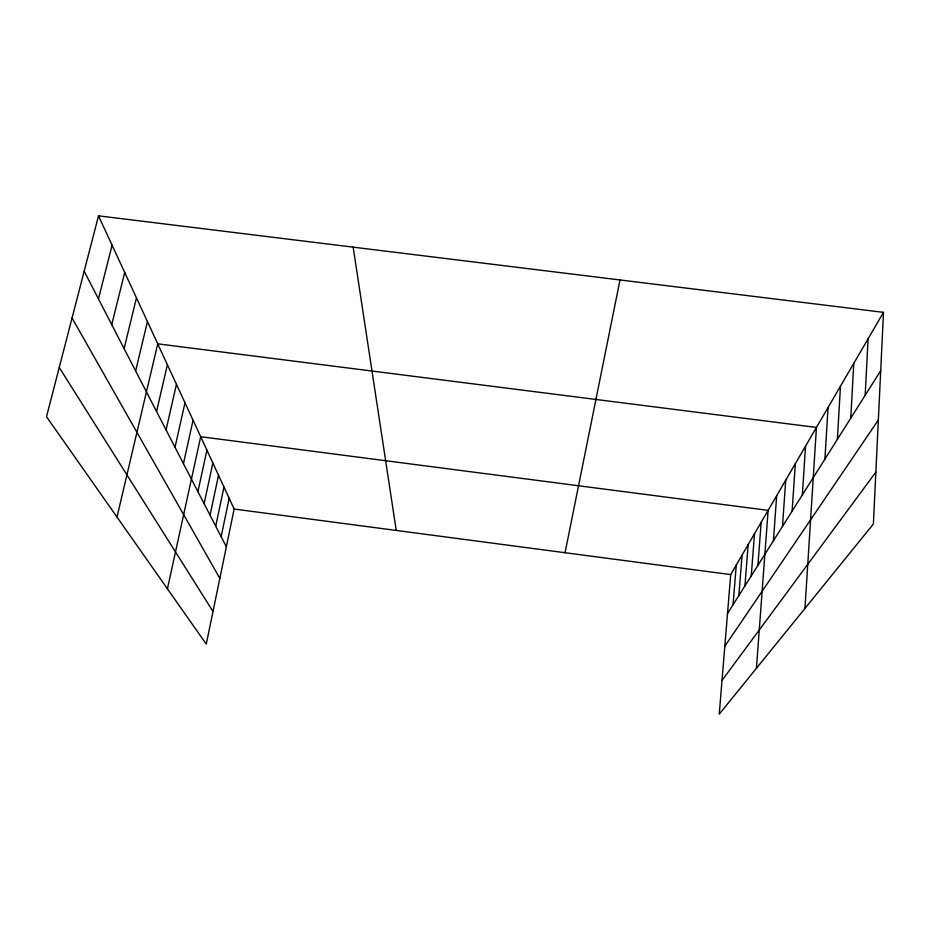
<?xml version="1.0" encoding="UTF-8"?>
<svg xmlns="http://www.w3.org/2000/svg" width="930" height="930" viewBox="0 0 930 930"><rect width="100%" height="100%" fill="white"/><g stroke="black" fill="none" stroke-linecap="round" stroke-linejoin="round"><path stroke-width="1.4" d="M883.5 312.352L873.375 524.032L719.25 714.159L730.701 574.589L883.5 312.352L98.522 215.841L46.5 416.71L206.262 644.095L234.151 509.036L98.522 215.841M865.179 395.285L868.085 338.811M850.776 418.116L853.775 363.363M837.384 439.344L840.464 386.206M824.91 459.129L828.049 407.514M804.962 608.429L816.435 427.44L157.728 343.844L117.006 517.068M802.346 494.911L805.554 446.109M792.104 511.14L795.348 463.64M782.479 526.403L785.734 480.136M773.423 540.772L776.678 495.678M756.427 668.298L768.122 510.361L200.694 436.705L167.423 588.818M757.904 565.382L761.159 522.323M751.254 575.914L754.509 533.727M738.85 595.584L742.082 555.059M744.918 585.981L748.15 544.631M733.049 604.791L736.269 565.033M565.056 552.722L620.008 279.953M221.154 536.703L229.164 498.248M215.725 526.182L223.956 487.006M210.052 515.197L218.527 475.253M204.123 503.711L212.854 462.989M197.916 491.679L206.913 450.155M183.454 463.64L193.068 420.232M175.014 447.284L185 402.795M166.063 429.927L176.456 384.323M156.554 411.502L167.388 364.7M135.641 370.965L147.452 321.606M124.109 348.599L136.466 297.856M111.751 324.651L124.701 272.444M98.475 298.925L112.088 245.171M727.492 613.591L880.71 370.651M724.819 646.245L878.35 419.965M722.017 680.435L875.862 472.103M234.151 509.036L730.701 574.589M59.253 367.478L212.993 611.475M72.063 318.025L219.829 578.39M84.177 271.211L226.35 546.794M353.156 247.148L396.238 530.437"/></g></svg>
